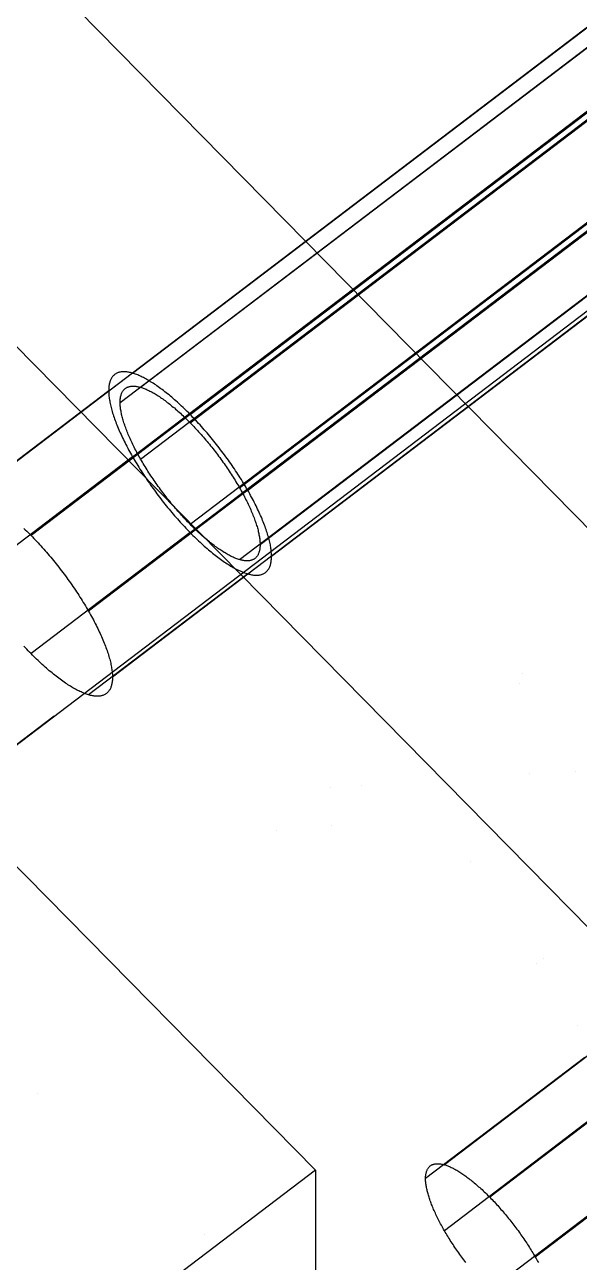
# Model space of a CAD drawing. Extents: x 0.1 to 1.91, y 6.56 to 8.08.
# Drawn here: x 1.3004 to 1.3898, y 7.7229 to 7.9227 of the extents above; entities that cross this region are included whole.
import ezdxf

# ---------------------------------------------------------------- set-up
doc = ezdxf.new("R2010")
doc.units = 0
doc.layers.get('0').update_dxf_attribs({"linetype": 'CONTINUOUS'})

msp = doc.modelspace()

# ---------------------------------------------------------------- linework, layer by layer
at = {"color": 7, "const_width": 0.000000113}
for points in [[(1.33153, 7.79838), (1.36836, 7.80081), (1.37627, 7.82941), (1.38214, 7.82344), (1.37785, 7.80817), (1.37701, 7.80527), (1.37625, 7.80291), (1.37557, 7.8011), (1.37804, 7.80141), (1.38065, 7.80166), (1.38341, 7.80184), (1.40233, 7.80291)], [(1.40768, 7.79746), (1.37432, 7.79532), (1.36567, 7.76366), (1.35957, 7.76986), (1.36555, 7.79108), (1.36593, 7.79231), (1.36635, 7.79359), (1.3668, 7.79493), (1.36465, 7.79462), (1.36298, 7.79441), (1.3618, 7.79428), (1.33745, 7.79236), (1.33153, 7.79838)], [(1.27452, 7.72946), (1.29275, 7.74334), (1.30321, 7.77682), (1.3092, 7.77072), (1.30356, 7.75338), (1.30246, 7.75018), (1.30129, 7.74705), (1.30007, 7.74399), (1.30361, 7.74455), (1.3075, 7.74511), (1.31173, 7.74564), (1.3316, 7.74794), (1.33734, 7.7421), (1.29768, 7.73833), (1.27945, 7.72445), (1.27452, 7.72946)], [(1.38113, 7.7697), (1.38606, 7.77346), (1.41065, 7.74845), (1.40571, 7.7447), (1.38113, 7.7697)], [(1.34749, 7.70024), (1.32291, 7.72524), (1.32784, 7.729), (1.35242, 7.70399), (1.34749, 7.70024)]]:
    msp.add_lwpolyline(points, dxfattribs=at)
at = {"color": 9}
for points in [[(1.01411, 8.07659, -0.17854), (1.34724, 7.73775, 0.00439)], [(1.01411, 8.07659, -0.17854), (1.34724, 7.73775, 0.00439)], [(1.59539, 7.63372, -0.64023), (1.26226, 7.97256, -0.82316)], [(1.59539, 7.63372, -0.64023), (1.26226, 7.97256, -0.82316)], [(1.2588, 7.91161, -0.83526), (1.54751, 7.61795, -0.67672)], [(1.2588, 7.91161, -0.83526), (1.54751, 7.61795, -0.67672)], [(1.31775, 7.86643, -0.88474), (1.29207, 7.84689, -0.87419)], [(1.3139, 7.8636, -0.89935), (1.3139, 7.86343, -0.89966), (1.3139, 7.86326, -0.89996), (1.31391, 7.86308, -0.90026), (1.31393, 7.8629, -0.90056), (1.31395, 7.86272, -0.90086), (1.31397, 7.86253, -0.90116), (1.31399, 7.86234, -0.90145), (1.31402, 7.86214, -0.90174), (1.31406, 7.86194, -0.90202), (1.3141, 7.86174, -0.90231), (1.31414, 7.86153, -0.90259), (1.31418, 7.86133, -0.90287), (1.31423, 7.86111, -0.90314), (1.31429, 7.8609, -0.90341), (1.31434, 7.86068, -0.90368), (1.31441, 7.86045, -0.90394), (1.31447, 7.86023, -0.9042), (1.31454, 7.86, -0.90446), (1.31461, 7.85977, -0.90471), (1.31469, 7.85953, -0.90496), (1.31477, 7.85929, -0.9052), (1.31485, 7.85905, -0.90544), (1.31494, 7.85881, -0.90568), (1.31503, 7.85856, -0.90591), (1.31513, 7.85832, -0.90614), (1.31523, 7.85807, -0.90637), (1.31533, 7.85781, -0.90659), (1.31543, 7.85756, -0.9068), (1.31554, 7.8573, -0.90701), (1.31566, 7.85704, -0.90722), (1.31577, 7.85678, -0.90742), (1.31589, 7.85651, -0.90762), (1.31602, 7.85625, -0.90781), (1.31614, 7.85598, -0.908), (1.31627, 7.85571, -0.90818), (1.31641, 7.85544, -0.90836), (1.31654, 7.85517, -0.90853), (1.31668, 7.85489, -0.9087), (1.31682, 7.85462, -0.90886), (1.31697, 7.85434, -0.90902), (1.31712, 7.85406, -0.90917), (1.31727, 7.85378, -0.90932), (1.31743, 7.8535, -0.90946), (1.31758, 7.85322, -0.9096), (1.31775, 7.85294, -0.90973), (1.31791, 7.85266, -0.90986), (1.31808, 7.85237, -0.90998), (1.31824, 7.85209, -0.91009), (1.31842, 7.8518, -0.9102), (1.31859, 7.85152, -0.91031), (1.31877, 7.85123, -0.91041), (1.31895, 7.85095, -0.9105), (1.31913, 7.85066, -0.91059), (1.31931, 7.85037, -0.91067), (1.3195, 7.85009, -0.91075), (1.31969, 7.8498, -0.91082), (1.31988, 7.84951, -0.91088), (1.32007, 7.84923, -0.91094), (1.32027, 7.84894, -0.911), (1.32047, 7.84866, -0.91105), (1.32067, 7.84837, -0.91109), (1.32087, 7.84809, -0.91112), (1.32107, 7.8478, -0.91116), (1.32128, 7.84752, -0.91118), (1.32148, 7.84724, -0.9112), (1.32169, 7.84696, -0.91121), (1.3219, 7.84668, -0.91122), (1.32211, 7.8464, -0.91122), (1.32233, 7.84612, -0.91122), (1.32254, 7.84584, -0.91121), (1.32276, 7.84557, -0.91119), (1.32298, 7.84529, -0.91117), (1.32319, 7.84502, -0.91114), (1.32341, 7.84475, -0.91111), (1.32364, 7.84448, -0.91107), (1.32386, 7.84421, -0.91103), (1.32408, 7.84395, -0.91098), (1.3243, 7.84368, -0.91092), (1.32453, 7.84342, -0.91086), (1.32475, 7.84316, -0.91079), (1.32498, 7.8429, -0.91072), (1.32521, 7.84265, -0.91064), (1.32544, 7.84239, -0.91055), (1.32566, 7.84214, -0.91046), (1.32589, 7.8419, -0.91037), (1.32612, 7.84165, -0.91027), (1.32635, 7.84141, -0.91016), (1.32658, 7.84117, -0.91005), (1.32681, 7.84093, -0.90993), (1.32704, 7.84069, -0.90981), (1.32727, 7.84046, -0.90968), (1.3275, 7.84023, -0.90954), (1.32772, 7.84001, -0.9094), (1.32795, 7.83979, -0.90926), (1.32818, 7.83957, -0.90911), (1.32841, 7.83935, -0.90895), (1.32864, 7.83914, -0.90879), (1.32887, 7.83893, -0.90863), (1.32909, 7.83872, -0.90846), (1.32932, 7.83852, -0.90828), (1.32954, 7.83832, -0.9081), (1.32977, 7.83812, -0.90792), (1.32999, 7.83793, -0.90773), (1.33022, 7.83774, -0.90754), (1.33044, 7.83756, -0.90734), (1.33066, 7.83738, -0.90713), (1.33088, 7.8372, -0.90692), (1.3311, 7.83703, -0.90671), (1.33131, 7.83686, -0.90649), (1.33153, 7.8367, -0.90627), (1.33175, 7.83654, -0.90605), (1.33196, 7.83638, -0.90582), (1.33217, 7.83623, -0.90558), (1.33238, 7.83608, -0.90534), (1.33259, 7.83594, -0.9051), (1.3328, 7.8358, -0.90485), (1.333, 7.83567, -0.9046), (1.33321, 7.83554, -0.90435), (1.33341, 7.83541, -0.90409), (1.33361, 7.83529, -0.90383), (1.3338, 7.83517, -0.90357), (1.334, 7.83506, -0.9033), (1.33419, 7.83495, -0.90302), (1.33438, 7.83485, -0.90275), (1.33457, 7.83475, -0.90247), (1.33476, 7.83466, -0.90219), (1.33494, 7.83457, -0.9019), (1.33513, 7.83449, -0.90162), (1.33531, 7.83441, -0.90133), (1.33548, 7.83434, -0.90103), (1.33566, 7.83427, -0.90074), (1.33583, 7.8342, -0.90044), (1.336, 7.83414, -0.90014), (1.33616, 7.83409, -0.89983), (1.33633, 7.83404, -0.89953), (1.33649, 7.83399, -0.89922), (1.33665, 7.83395, -0.89891), (1.3368, 7.83392, -0.8986), (1.33695, 7.83389, -0.89828), (1.3371, 7.83386, -0.89797), (1.33725, 7.83384, -0.89765), (1.33739, 7.83383, -0.89733), (1.33753, 7.83382, -0.89701), (1.33767, 7.83381, -0.89668), (1.3378, 7.83381, -0.89636), (1.33793, 7.83382, -0.89603), (1.33806, 7.83383, -0.89571), (1.33818, 7.83384, -0.89538), (1.3383, 7.83387, -0.89505), (1.33842, 7.83389, -0.89472), (1.33853, 7.83392, -0.89439), (1.33864, 7.83396, -0.89406), (1.33874, 7.834, -0.89373), (1.33885, 7.83404, -0.8934), (1.33895, 7.83409, -0.89306), (1.33904, 7.83414, -0.89273), (1.33913, 7.8342, -0.8924), (1.33922, 7.83427, -0.89206), (1.3393, 7.83434, -0.89173), (1.33938, 7.83441, -0.8914), (1.33946, 7.83449, -0.89106), (1.33953, 7.83458, -0.89073), (1.3396, 7.83466, -0.8904), (1.33967, 7.83476, -0.89007), (1.33973, 7.83486, -0.88974), (1.33979, 7.83496, -0.88941), (1.33984, 7.83507, -0.88908), (1.33989, 7.83518, -0.88875), (1.33994, 7.8353, -0.88842), (1.33998, 7.83542, -0.8881), (1.34002, 7.83554, -0.88777), (1.34005, 7.83567, -0.88745), (1.34008, 7.83581, -0.88713), (1.3401, 7.83595, -0.8868), (1.34013, 7.83609, -0.88649), (1.34014, 7.83624, -0.88617), (1.34016, 7.83639, -0.88585), (1.34017, 7.83655, -0.88554), (1.34017, 7.83671, -0.88523), (1.34018, 7.83687, -0.88492), (1.34017, 7.83704, -0.88461), (1.34017, 7.83721, -0.88431), (1.34016, 7.83739, -0.884), (1.34014, 7.83757, -0.8837), (1.34013, 7.83775, -0.8834), (1.3401, 7.83794, -0.88311), (1.34008, 7.83813, -0.88282), (1.34005, 7.83833, -0.88253), (1.34002, 7.83853, -0.88224), (1.33998, 7.83873, -0.88196), (1.33994, 7.83894, -0.88168), (1.33989, 7.83915, -0.8814), (1.33984, 7.83936, -0.88113), (1.33979, 7.83958, -0.88086), (1.33973, 7.83979, -0.88059), (1.33967, 7.84002, -0.88033), (1.3396, 7.84024, -0.88007), (1.33953, 7.84047, -0.87981), (1.33946, 7.8407, -0.87956), (1.33938, 7.84094, -0.87931), (1.3393, 7.84118, -0.87906), (1.33922, 7.84142, -0.87882), (1.33913, 7.84166, -0.87859), (1.33904, 7.84191, -0.87835), (1.33895, 7.84215, -0.87812), (1.33885, 7.84241, -0.8779), (1.33874, 7.84266, -0.87768), (1.33864, 7.84291, -0.87747), (1.33853, 7.84317, -0.87725), (1.33842, 7.84343, -0.87705), (1.3383, 7.84369, -0.87685), (1.33818, 7.84396, -0.87665), (1.33806, 7.84422, -0.87646), (1.33793, 7.84449, -0.87627), (1.3378, 7.84476, -0.87609), (1.33767, 7.84503, -0.87591), (1.33753, 7.8453, -0.87573), (1.33739, 7.84558, -0.87557), (1.33725, 7.84585, -0.8754), (1.3371, 7.84613, -0.87525), (1.33695, 7.84641, -0.87509), (1.3368, 7.84669, -0.87495), (1.33665, 7.84697, -0.8748), (1.33649, 7.84725, -0.87467), (1.33633, 7.84753, -0.87453), (1.33616, 7.84781, -0.87441), (1.336, 7.8481, -0.87429), (1.33583, 7.84838, -0.87417), (1.33566, 7.84867, -0.87406), (1.33548, 7.84895, -0.87396), (1.33531, 7.84924, -0.87386), (1.33513, 7.84953, -0.87376), (1.33494, 7.84981, -0.87368), (1.33476, 7.8501, -0.87359), (1.33457, 7.85038, -0.87352), (1.33438, 7.85067, -0.87345), (1.33419, 7.85096, -0.87338), (1.334, 7.85124, -0.87332), (1.3338, 7.85153, -0.87327), (1.33361, 7.85182, -0.87322), (1.33341, 7.8521, -0.87318), (1.33321, 7.85238, -0.87314), (1.333, 7.85267, -0.87311), (1.3328, 7.85295, -0.87309), (1.33259, 7.85323, -0.87307), (1.33238, 7.85352, -0.87305), (1.33217, 7.8538, -0.87305), (1.33196, 7.85407, -0.87304), (1.33175, 7.85435, -0.87305), (1.33153, 7.85463, -0.87306), (1.33131, 7.85491, -0.87307), (1.3311, 7.85518, -0.8731), (1.33088, 7.85545, -0.87312), (1.33066, 7.85572, -0.87316), (1.33044, 7.85599, -0.87319), (1.33022, 7.85626, -0.87324), (1.32999, 7.85653, -0.87329), (1.32977, 7.85679, -0.87335), (1.32954, 7.85705, -0.87341), (1.32932, 7.85731, -0.87348), (1.32909, 7.85757, -0.87355), (1.32887, 7.85782, -0.87363), (1.32864, 7.85808, -0.87371), (1.32841, 7.85833, -0.8738), (1.32818, 7.85858, -0.8739), (1.32795, 7.85882, -0.874), (1.32772, 7.85906, -0.87411), (1.3275, 7.8593, -0.87422), (1.32727, 7.85954, -0.87434), (1.32704, 7.85978, -0.87446), (1.32681, 7.86001, -0.87459), (1.32658, 7.86024, -0.87472), (1.32635, 7.86046, -0.87486), (1.32612, 7.86069, -0.87501), (1.32589, 7.8609, -0.87516), (1.32566, 7.86112, -0.87531), (1.32544, 7.86133, -0.87547), (1.32521, 7.86154, -0.87564), (1.32498, 7.86175, -0.87581), (1.32475, 7.86195, -0.87598), (1.32453, 7.86215, -0.87616), (1.3243, 7.86235, -0.87635), (1.32408, 7.86254, -0.87654), (1.32386, 7.86273, -0.87673), (1.32364, 7.86291, -0.87693), (1.32341, 7.86309, -0.87713), (1.32319, 7.86327, -0.87734), (1.32298, 7.86344, -0.87755), (1.32276, 7.86361, -0.87777), (1.32254, 7.86377, -0.87799), (1.32233, 7.86393, -0.87822), (1.32211, 7.86409, -0.87845), (1.3219, 7.86424, -0.87868), (1.32169, 7.86439, -0.87892), (1.32148, 7.86453, -0.87917), (1.32128, 7.86467, -0.87941), (1.32107, 7.8648, -0.87966), (1.32087, 7.86493, -0.87992), (1.32067, 7.86506, -0.88017), (1.32047, 7.86518, -0.88044), (1.32027, 7.8653, -0.8807), (1.32007, 7.86541, -0.88097), (1.31988, 7.86552, -0.88124), (1.31969, 7.86562, -0.88152), (1.3195, 7.86572, -0.88179), (1.31931, 7.86581, -0.88208), (1.31913, 7.8659, -0.88236), (1.31895, 7.86598, -0.88265), (1.31877, 7.86606, -0.88294), (1.31859, 7.86614, -0.88323), (1.31842, 7.8662, -0.88353), (1.31824, 7.86627, -0.88383), (1.31808, 7.86633, -0.88413), (1.31791, 7.86638, -0.88443), (1.31775, 7.86643, -0.88474), (1.31758, 7.86648, -0.88505), (1.31743, 7.86652, -0.88536), (1.31727, 7.86655, -0.88567), (1.31712, 7.86658, -0.88598), (1.31697, 7.86661, -0.8863), (1.31682, 7.86663, -0.88662), (1.31668, 7.86664, -0.88694), (1.31654, 7.86665, -0.88726), (1.31641, 7.86666, -0.88758), (1.31627, 7.86666, -0.88791), (1.31614, 7.86665, -0.88823), (1.31602, 7.86664, -0.88856), (1.31589, 7.86663, -0.88889), (1.31577, 7.86661, -0.88922), (1.31566, 7.86658, -0.88955), (1.31554, 7.86655, -0.88988), (1.31543, 7.86652, -0.89021), (1.31533, 7.86648, -0.89054), (1.31523, 7.86643, -0.89087), (1.31513, 7.86638, -0.8912), (1.31503, 7.86633, -0.89154), (1.31494, 7.86627, -0.89187), (1.31485, 7.8662, -0.8922), (1.31477, 7.86613, -0.89254), (1.31469, 7.86606, -0.89287), (1.31461, 7.86598, -0.8932), (1.31454, 7.86589, -0.89353), (1.31447, 7.86581, -0.89387), (1.31441, 7.86571, -0.8942), (1.31434, 7.86561, -0.89453), (1.31429, 7.86551, -0.89486), (1.31423, 7.8654, -0.89519), (1.31418, 7.86529, -0.89552), (1.31414, 7.86518, -0.89584), (1.3141, 7.86505, -0.89617), (1.31406, 7.86493, -0.89649), (1.31402, 7.8648, -0.89682), (1.31399, 7.86466, -0.89714), (1.31397, 7.86452, -0.89746), (1.31395, 7.86438, -0.89778), (1.31393, 7.86423, -0.8981), (1.31391, 7.86408, -0.89841), (1.3139, 7.86393, -0.89873), (1.3139, 7.86377, -0.89904), (1.3139, 7.8636, -0.89935)], [(1.3139, 7.8636, -0.89935), (1.28823, 7.84406, -0.8888)], [(1.3139, 7.8636, -0.89935), (1.28823, 7.84406, -0.8888)], [(1.32704, 7.85978, -0.87446), (1.30137, 7.84023, -0.86391)], [(1.31775, 7.85294, -0.90973), (1.29207, 7.8334, -0.89918)], [(1.33633, 7.84753, -0.87453), (1.31066, 7.82799, -0.86398)], [(1.30022, 7.84136, -0.86461), (1.30045, 7.84114, -0.86446), (1.30068, 7.84092, -0.86431), (1.30091, 7.84069, -0.86417), (1.30114, 7.84047, -0.86404), (1.30137, 7.84023, -0.86391), (1.3016, 7.84, -0.86379), (1.30182, 7.83976, -0.86367), (1.30205, 7.83952, -0.86356), (1.30228, 7.83928, -0.86345), (1.30251, 7.83903, -0.86335), (1.30274, 7.83878, -0.86325), (1.30297, 7.83853, -0.86316), (1.30319, 7.83828, -0.86308), (1.30342, 7.83803, -0.863), (1.30365, 7.83777, -0.86293), (1.30387, 7.83751, -0.86286), (1.3041, 7.83725, -0.8628), (1.30432, 7.83698, -0.86274), (1.30454, 7.83672, -0.86269), (1.30477, 7.83645, -0.86264), (1.30499, 7.83618, -0.86261), (1.30521, 7.83591, -0.86257), (1.30543, 7.83564, -0.86255), (1.30564, 7.83536, -0.86252), (1.30586, 7.83509, -0.86251), (1.30607, 7.83481, -0.8625), (1.30629, 7.83453, -0.86249), (1.3065, 7.83425, -0.8625), (1.30671, 7.83397, -0.8625), (1.30692, 7.83369, -0.86252), (1.30713, 7.83341, -0.86254), (1.30733, 7.83313, -0.86256), (1.30753, 7.83284, -0.86259), (1.30774, 7.83256, -0.86263), (1.30794, 7.83227, -0.86267), (1.30813, 7.83199, -0.86272), (1.30833, 7.8317, -0.86277), (1.30852, 7.83141, -0.86283), (1.30871, 7.83113, -0.8629), (1.3089, 7.83084, -0.86297), (1.30909, 7.83056, -0.86304), (1.30927, 7.83027, -0.86313), (1.30946, 7.82998, -0.86321), (1.30964, 7.8297, -0.86331), (1.30981, 7.82941, -0.86341), (1.30999, 7.82912, -0.86351), (1.31016, 7.82884, -0.86362), (1.31033, 7.82856, -0.86374), (1.31049, 7.82827, -0.86386), (1.31066, 7.82799, -0.86398), (1.31082, 7.82771, -0.86412), (1.31098, 7.82742, -0.86425), (1.31113, 7.82714, -0.8644), (1.31128, 7.82687, -0.86454), (1.31143, 7.82659, -0.8647), (1.31158, 7.82631, -0.86485), (1.31172, 7.82603, -0.86502), (1.31186, 7.82576, -0.86518), (1.312, 7.82549, -0.86536), (1.31213, 7.82522, -0.86554), (1.31226, 7.82495, -0.86572), (1.31239, 7.82468, -0.86591), (1.31251, 7.82441, -0.8661), (1.31263, 7.82415, -0.8663), (1.31275, 7.82389, -0.8665), (1.31286, 7.82363, -0.8667), (1.31297, 7.82337, -0.86691), (1.31307, 7.82312, -0.86713), (1.31318, 7.82286, -0.86735), (1.31327, 7.82261, -0.86757), (1.31337, 7.82236, -0.8678), (1.31346, 7.82212, -0.86804), (1.31355, 7.82187, -0.86827), (1.31363, 7.82163, -0.86851), (1.31371, 7.8214, -0.86876), (1.31379, 7.82116, -0.86901), (1.31386, 7.82093, -0.86926), (1.31393, 7.8207, -0.86952), (1.314, 7.82047, -0.86978), (1.31406, 7.82025, -0.87004), (1.31412, 7.82003, -0.87031), (1.31417, 7.81982, -0.87058), (1.31422, 7.8196, -0.87085), (1.31426, 7.81939, -0.87113), (1.31431, 7.81919, -0.87141), (1.31434, 7.81898, -0.87169), (1.31438, 7.81879, -0.87198), (1.31441, 7.81859, -0.87227), (1.31443, 7.8184, -0.87256), (1.31446, 7.81821, -0.87285), (1.31447, 7.81803, -0.87315), (1.31449, 7.81784, -0.87345), (1.3145, 7.81767, -0.87375), (1.3145, 7.8175, -0.87406), (1.31451, 7.81733, -0.87437), (1.3145, 7.81716, -0.87468), (1.3145, 7.817, -0.87499), (1.31449, 7.81685, -0.8753), (1.31447, 7.81669, -0.87562), (1.31446, 7.81655, -0.87594), (1.31443, 7.8164, -0.87625), (1.31441, 7.81626, -0.87657), (1.31438, 7.81613, -0.8769), (1.31434, 7.816, -0.87722), (1.31431, 7.81587, -0.87755), (1.31426, 7.81575, -0.87787), (1.31422, 7.81564, -0.8782), (1.31417, 7.81552, -0.87853), (1.31412, 7.81542, -0.87886), (1.31406, 7.81531, -0.87919), (1.314, 7.81522, -0.87952), (1.31393, 7.81512, -0.87985), (1.31386, 7.81503, -0.88018), (1.31379, 7.81495, -0.88051), (1.31371, 7.81487, -0.88085), (1.31363, 7.8148, -0.88118), (1.31355, 7.81473, -0.88151), (1.31346, 7.81466, -0.88185), (1.31337, 7.8146, -0.88218), (1.31327, 7.81455, -0.88251), (1.31318, 7.8145, -0.88284), (1.31307, 7.81445, -0.88318), (1.31297, 7.81441, -0.88351), (1.31286, 7.81438, -0.88384), (1.31275, 7.81435, -0.88417), (1.31263, 7.81432, -0.8845), (1.31251, 7.8143, -0.88483), (1.31239, 7.81429, -0.88516), (1.31226, 7.81428, -0.88548), (1.31213, 7.81427, -0.88581), (1.312, 7.81427, -0.88613), (1.31186, 7.81428, -0.88646), (1.31172, 7.81429, -0.88678), (1.31158, 7.8143, -0.8871), (1.31143, 7.81432, -0.88742), (1.31128, 7.81435, -0.88773), (1.31113, 7.81438, -0.88805), (1.31098, 7.81441, -0.88836), (1.31082, 7.81445, -0.88867), (1.31066, 7.8145, -0.88898), (1.31049, 7.81455, -0.88928), (1.31033, 7.8146, -0.88959), (1.31016, 7.81466, -0.88989), (1.30999, 7.81472, -0.89019), (1.30981, 7.81479, -0.89048), (1.30964, 7.81487, -0.89078), (1.30946, 7.81495, -0.89107), (1.30927, 7.81503, -0.89135), (1.30909, 7.81512, -0.89164), (1.3089, 7.81521, -0.89192), (1.30871, 7.81531, -0.8922), (1.30852, 7.81541, -0.89247), (1.30833, 7.81552, -0.89275), (1.30813, 7.81563, -0.89302), (1.30794, 7.81575, -0.89328), (1.30774, 7.81587, -0.89354), (1.30753, 7.81599, -0.8938), (1.30733, 7.81612, -0.89405), (1.30713, 7.81626, -0.8943), (1.30692, 7.8164, -0.89455), (1.30671, 7.81654, -0.89479), (1.3065, 7.81669, -0.89503), (1.30629, 7.81684, -0.89527), (1.30607, 7.817, -0.8955), (1.30586, 7.81716, -0.89572), (1.30564, 7.81732, -0.89594), (1.30543, 7.81749, -0.89616), (1.30521, 7.81766, -0.89637), (1.30499, 7.81784, -0.89658), (1.30477, 7.81802, -0.89679), (1.30454, 7.8182, -0.89699), (1.30432, 7.81839, -0.89718), (1.3041, 7.81858, -0.89737), (1.30387, 7.81878, -0.89755), (1.30365, 7.81898, -0.89773), (1.30342, 7.81918, -0.89791), (1.30319, 7.81938, -0.89808), (1.30297, 7.81959, -0.89824), (1.30274, 7.81981, -0.8984), (1.30251, 7.82002, -0.89856), (1.30228, 7.82024, -0.89871), (1.30205, 7.82047, -0.89885), (1.30182, 7.82069, -0.89899), (1.3016, 7.82092, -0.89913), (1.30137, 7.82115, -0.89926), (1.30114, 7.82139, -0.89938), (1.30091, 7.82162, -0.8995), (1.30068, 7.82186, -0.89961), (1.30045, 7.82211, -0.89972), (1.30022, 7.82235, -0.89982)], [(1.32704, 7.84069, -0.90981), (1.30137, 7.82115, -0.89926)], [(1.34018, 7.83687, -0.88492), (1.31451, 7.81733, -0.87437)], [(1.33633, 7.83404, -0.89953), (1.31066, 7.8145, -0.88898)], [(1.39374, 7.75815, -0.90041), (1.36807, 7.73861, -0.88986)], [(1.3907, 7.75592, -0.91193), (1.36503, 7.73637, -0.90138)], [(1.3907, 7.75592, -0.91193), (1.36503, 7.73637, -0.90138)], [(1.40107, 7.7529, -0.8923), (1.37539, 7.73336, -0.88175)], [(1.39374, 7.74751, -0.92012), (1.36807, 7.72796, -0.90957)], [(1.40839, 7.74324, -0.89236), (1.38272, 7.7237, -0.88181)], [(1.34724, 7.73775, 0.00439), (1.21033, 7.63352, 0.06065)], [(1.34724, 7.73775, 0.00439), (1.21033, 7.63352, 0.06065)], [(1.34724, 7.73775, 0.00439), (1.34724, 7.44481, -0.53825)], [(1.34724, 7.73775, 0.00439), (1.34724, 7.44481, -0.53825)], [(1.36503, 7.73637, -0.90138), (1.36503, 7.7365, -0.90114), (1.36504, 7.73663, -0.90089), (1.36504, 7.73675, -0.90065), (1.36506, 7.73687, -0.9004), (1.36507, 7.73699, -0.90015), (1.36509, 7.7371, -0.8999), (1.36511, 7.73721, -0.89964), (1.36513, 7.73732, -0.89939), (1.36516, 7.73742, -0.89913), (1.36519, 7.73752, -0.89888), (1.36522, 7.73762, -0.89862), (1.36526, 7.73771, -0.89836), (1.3653, 7.7378, -0.8981), (1.36534, 7.73788, -0.89784), (1.36538, 7.73796, -0.89758), (1.36543, 7.73804, -0.89732), (1.36548, 7.73811, -0.89706), (1.36554, 7.73818, -0.8968), (1.3656, 7.73825, -0.89654), (1.36566, 7.73831, -0.89627), (1.36572, 7.73837, -0.89601), (1.36579, 7.73842, -0.89575), (1.36585, 7.73848, -0.89549), (1.36593, 7.73852, -0.89522), (1.366, 7.73857, -0.89496), (1.36608, 7.73861, -0.8947), (1.36616, 7.73864, -0.89444), (1.36624, 7.73867, -0.89417), (1.36633, 7.7387, -0.89391), (1.36642, 7.73872, -0.89365), (1.36651, 7.73874, -0.89339), (1.36661, 7.73876, -0.89313), (1.3667, 7.73877, -0.89287), (1.3668, 7.73878, -0.89262), (1.3669, 7.73878, -0.89236), (1.36701, 7.73878, -0.8921), (1.36712, 7.73878, -0.89185), (1.36723, 7.73877, -0.8916), (1.36734, 7.73876, -0.89134), (1.36746, 7.73874, -0.89109), (1.36757, 7.73872, -0.89084), (1.36769, 7.7387, -0.8906), (1.36781, 7.73867, -0.89035), (1.36794, 7.73864, -0.8901), (1.36807, 7.73861, -0.88986), (1.3682, 7.73857, -0.88962), (1.36833, 7.73852, -0.88938), (1.36846, 7.73848, -0.88914), (1.3686, 7.73843, -0.88891), (1.36873, 7.73837, -0.88867), (1.36887, 7.73831, -0.88844), (1.36901, 7.73825, -0.88821), (1.36916, 7.73819, -0.88799), (1.3693, 7.73812, -0.88776), (1.36945, 7.73804, -0.88754), (1.3696, 7.73797, -0.88732), (1.36975, 7.73788, -0.8871), (1.3699, 7.7378, -0.88689), (1.37006, 7.73771, -0.88668), (1.37021, 7.73762, -0.88647), (1.37037, 7.73752, -0.88626), (1.37053, 7.73742, -0.88606), (1.37069, 7.73732, -0.88586), (1.37085, 7.73722, -0.88566), (1.37101, 7.73711, -0.88547), (1.37118, 7.73699, -0.88527), (1.37134, 7.73688, -0.88509), (1.37151, 7.73676, -0.8849), (1.37168, 7.73663, -0.88472), (1.37185, 7.73651, -0.88454), (1.37202, 7.73638, -0.88437), (1.37219, 7.73625, -0.8842), (1.37236, 7.73611, -0.88403), (1.37254, 7.73597, -0.88386), (1.37271, 7.73583, -0.8837), (1.37289, 7.73568, -0.88355), (1.37306, 7.73554, -0.88339), (1.37324, 7.73538, -0.88324), (1.37342, 7.73523, -0.8831), (1.37359, 7.73507, -0.88295), (1.37377, 7.73491, -0.88282), (1.37395, 7.73475, -0.88268), (1.37413, 7.73459, -0.88255), (1.37431, 7.73442, -0.88243), (1.37449, 7.73425, -0.8823), (1.37467, 7.73407, -0.88219), (1.37485, 7.7339, -0.88207), (1.37503, 7.73372, -0.88196), (1.37521, 7.73354, -0.88186), (1.37539, 7.73336, -0.88175), (1.37558, 7.73317, -0.88166), (1.37576, 7.73298, -0.88156), (1.37594, 7.73279, -0.88148), (1.37612, 7.7326, -0.88139), (1.3763, 7.73241, -0.88131), (1.37648, 7.73221, -0.88124), (1.37666, 7.73202, -0.88116), (1.37684, 7.73182, -0.8811), (1.37702, 7.73161, -0.88104), (1.37719, 7.73141, -0.88098), (1.37737, 7.73121, -0.88092), (1.37755, 7.731, -0.88088), (1.37773, 7.73079, -0.88083), (1.3779, 7.73058, -0.88079), (1.37808, 7.73037, -0.88076), (1.37825, 7.73016, -0.88073), (1.37842, 7.72995, -0.8807), (1.3786, 7.72973, -0.88068), (1.37877, 7.72951, -0.88066), (1.37894, 7.7293, -0.88065), (1.37911, 7.72908, -0.88064), (1.37928, 7.72886, -0.88064), (1.37944, 7.72864, -0.88064), (1.37961, 7.72842, -0.88064), (1.37977, 7.7282, -0.88066), (1.37994, 7.72797, -0.88067), (1.3801, 7.72775, -0.88069), (1.38026, 7.72753, -0.88071), (1.38042, 7.7273, -0.88074), (1.38058, 7.72708, -0.88078), (1.38073, 7.72685, -0.88081), (1.38089, 7.72663, -0.88086), (1.38104, 7.7264, -0.8809), (1.38119, 7.72618, -0.88096), (1.38134, 7.72595, -0.88101), (1.38149, 7.72572, -0.88107), (1.38163, 7.7255, -0.88114), (1.38178, 7.72527, -0.88121), (1.38192, 7.72505, -0.88128), (1.38206, 7.72482, -0.88136), (1.38219, 7.72459, -0.88144), (1.38233, 7.72437, -0.88153), (1.38246, 7.72415, -0.88162), (1.38259, 7.72392, -0.88171), (1.38272, 7.7237, -0.88181), (1.38285, 7.72348, -0.88192), (1.38297, 7.72325, -0.88202), (1.3831, 7.72303, -0.88214), (1.38322, 7.72281, -0.88225)], [(1.40107, 7.73785, -0.92018), (1.37539, 7.71831, -0.90963)], [(1.37151, 7.7228, -0.91075), (1.37134, 7.72302, -0.91075), (1.37118, 7.72324, -0.91074), (1.37101, 7.72347, -0.91073), (1.37085, 7.72369, -0.91072), (1.37069, 7.72391, -0.9107), (1.37053, 7.72414, -0.91067), (1.37037, 7.72436, -0.91064), (1.37021, 7.72459, -0.91061), (1.37006, 7.72481, -0.91057), (1.3699, 7.72504, -0.91053), (1.36975, 7.72526, -0.91048), (1.3696, 7.72549, -0.91043), (1.36945, 7.72571, -0.91038), (1.3693, 7.72594, -0.91032), (1.36916, 7.72617, -0.91025), (1.36901, 7.72639, -0.91018), (1.36887, 7.72662, -0.91011), (1.36873, 7.72684, -0.91003), (1.3686, 7.72707, -0.90995), (1.36846, 7.72729, -0.90986), (1.36833, 7.72752, -0.90977), (1.3682, 7.72774, -0.90967), (1.36807, 7.72796, -0.90957), (1.36794, 7.72819, -0.90947), (1.36781, 7.72841, -0.90936), (1.36769, 7.72863, -0.90925), (1.36757, 7.72885, -0.90913), (1.36746, 7.72907, -0.90901), (1.36734, 7.72929, -0.90889), (1.36723, 7.72951, -0.90876), (1.36712, 7.72972, -0.90863), (1.36701, 7.72994, -0.90849), (1.3669, 7.73015, -0.90835), (1.3668, 7.73036, -0.90821), (1.3667, 7.73057, -0.90806), (1.36661, 7.73078, -0.90791), (1.36651, 7.73099, -0.90775), (1.36642, 7.7312, -0.90759), (1.36633, 7.7314, -0.90743), (1.36624, 7.73161, -0.90726), (1.36616, 7.73181, -0.90709), (1.36608, 7.73201, -0.90692), (1.366, 7.73221, -0.90674), (1.36593, 7.7324, -0.90656), (1.36585, 7.73259, -0.90638), (1.36579, 7.73279, -0.90619), (1.36572, 7.73298, -0.906), (1.36566, 7.73316, -0.90581), (1.3656, 7.73335, -0.90561), (1.36554, 7.73353, -0.90541), (1.36548, 7.73371, -0.90521), (1.36543, 7.73389, -0.90501), (1.36538, 7.73407, -0.9048), (1.36534, 7.73424, -0.90459), (1.3653, 7.73441, -0.90437), (1.36526, 7.73458, -0.90416), (1.36522, 7.73474, -0.90394), (1.36519, 7.73491, -0.90372), (1.36516, 7.73507, -0.9035), (1.36513, 7.73522, -0.90327), (1.36511, 7.73538, -0.90304), (1.36509, 7.73553, -0.90281), (1.36507, 7.73568, -0.90258), (1.36506, 7.73582, -0.90234), (1.36504, 7.73596, -0.90211), (1.36504, 7.7361, -0.90187), (1.36503, 7.73624, -0.90163), (1.36503, 7.73637, -0.90138)]]:
    msp.add_polyline3d(points, dxfattribs=at)
at = {"color": 1}
for points in [[(1.31775, 7.86643, -0.88474), (1.48889, 7.99672, -0.95507)], [(1.3139, 7.8636, -0.89935), (1.48504, 7.99389, -0.96968)], [(1.31905, 7.86415, -0.88578), (1.49019, 7.99444, -0.95611)], [(1.31575, 7.86172, -0.89833), (1.48689, 7.992, -0.96867)], [(1.32704, 7.85978, -0.87446), (1.49818, 7.99006, -0.9448)], [(1.32704, 7.85843, -0.87695), (1.49818, 7.98872, -0.94728)], [(1.31775, 7.85294, -0.90973), (1.48889, 7.98322, -0.98007)], [(1.31905, 7.85256, -0.90725), (1.49019, 7.98284, -0.97759)], [(1.33502, 7.84791, -0.87701), (1.50616, 7.9782, -0.94735)], [(1.33633, 7.84753, -0.87453), (1.50747, 7.97782, -0.94487)], [(1.32704, 7.84204, -0.90732), (1.49818, 7.97232, -0.97765)], [(1.32704, 7.84069, -0.90981), (1.49818, 7.97098, -0.98014)], [(1.33833, 7.83875, -0.88593), (1.50947, 7.96904, -0.95627)], [(1.33833, 7.83875, -0.88593), (1.50947, 7.96904, -0.95627)], [(1.33502, 7.83632, -0.89849), (1.50616, 7.9666, -0.96882)], [(1.34018, 7.83687, -0.88492), (1.51132, 7.96715, -0.95525)], [(1.34018, 7.83687, -0.88492), (1.51132, 7.96715, -0.95525)], [(1.33633, 7.83404, -0.89953), (1.50747, 7.96432, -0.96986)], [(1.34018, 7.83687, -0.88492), (1.34017, 7.83704, -0.88461), (1.34017, 7.83721, -0.88431), (1.34016, 7.83739, -0.884), (1.34014, 7.83757, -0.8837), (1.34013, 7.83775, -0.8834), (1.3401, 7.83794, -0.88311), (1.34008, 7.83813, -0.88282), (1.34005, 7.83833, -0.88253), (1.34002, 7.83853, -0.88224), (1.33998, 7.83873, -0.88196), (1.33994, 7.83894, -0.88168), (1.33989, 7.83915, -0.8814), (1.33984, 7.83936, -0.88113), (1.33979, 7.83958, -0.88086), (1.33973, 7.83979, -0.88059), (1.33967, 7.84002, -0.88033), (1.3396, 7.84024, -0.88007), (1.33953, 7.84047, -0.87981), (1.33946, 7.8407, -0.87956), (1.33938, 7.84094, -0.87931), (1.3393, 7.84118, -0.87906), (1.33922, 7.84142, -0.87882), (1.33913, 7.84166, -0.87859), (1.33904, 7.84191, -0.87835), (1.33895, 7.84215, -0.87812), (1.33885, 7.84241, -0.8779), (1.33874, 7.84266, -0.87768), (1.33864, 7.84291, -0.87747), (1.33853, 7.84317, -0.87725), (1.33842, 7.84343, -0.87705), (1.3383, 7.84369, -0.87685), (1.33818, 7.84396, -0.87665), (1.33806, 7.84422, -0.87646), (1.33793, 7.84449, -0.87627), (1.3378, 7.84476, -0.87609), (1.33767, 7.84503, -0.87591), (1.33753, 7.8453, -0.87573), (1.33739, 7.84558, -0.87557), (1.33725, 7.84585, -0.8754), (1.3371, 7.84613, -0.87525), (1.33695, 7.84641, -0.87509), (1.3368, 7.84669, -0.87495), (1.33665, 7.84697, -0.8748), (1.33649, 7.84725, -0.87467), (1.33633, 7.84753, -0.87453), (1.33616, 7.84781, -0.87441), (1.336, 7.8481, -0.87429), (1.33583, 7.84838, -0.87417), (1.33566, 7.84867, -0.87406), (1.33548, 7.84895, -0.87396), (1.33531, 7.84924, -0.87386), (1.33513, 7.84953, -0.87376), (1.33494, 7.84981, -0.87368), (1.33476, 7.8501, -0.87359), (1.33457, 7.85038, -0.87352), (1.33438, 7.85067, -0.87345), (1.33419, 7.85096, -0.87338), (1.334, 7.85124, -0.87332), (1.3338, 7.85153, -0.87327), (1.33361, 7.85182, -0.87322), (1.33341, 7.8521, -0.87318), (1.33321, 7.85238, -0.87314), (1.333, 7.85267, -0.87311), (1.3328, 7.85295, -0.87309), (1.33259, 7.85323, -0.87307), (1.33238, 7.85352, -0.87305), (1.33217, 7.8538, -0.87305), (1.33196, 7.85407, -0.87304), (1.33175, 7.85435, -0.87305), (1.33153, 7.85463, -0.87306), (1.33131, 7.85491, -0.87307), (1.3311, 7.85518, -0.8731), (1.33088, 7.85545, -0.87312), (1.33066, 7.85572, -0.87316), (1.33044, 7.85599, -0.87319), (1.33022, 7.85626, -0.87324), (1.32999, 7.85653, -0.87329), (1.32977, 7.85679, -0.87335), (1.32954, 7.85705, -0.87341), (1.32932, 7.85731, -0.87348), (1.32909, 7.85757, -0.87355), (1.32887, 7.85782, -0.87363), (1.32864, 7.85808, -0.87371), (1.32841, 7.85833, -0.8738), (1.32818, 7.85858, -0.8739), (1.32795, 7.85882, -0.874), (1.32772, 7.85906, -0.87411), (1.3275, 7.8593, -0.87422), (1.32727, 7.85954, -0.87434), (1.32704, 7.85978, -0.87446), (1.32681, 7.86001, -0.87459), (1.32658, 7.86024, -0.87472), (1.32635, 7.86046, -0.87486), (1.32612, 7.86069, -0.87501), (1.32589, 7.8609, -0.87516), (1.32566, 7.86112, -0.87531), (1.32544, 7.86133, -0.87547), (1.32521, 7.86154, -0.87564), (1.32498, 7.86175, -0.87581), (1.32475, 7.86195, -0.87598), (1.32453, 7.86215, -0.87616), (1.3243, 7.86235, -0.87635), (1.32408, 7.86254, -0.87654), (1.32386, 7.86273, -0.87673), (1.32364, 7.86291, -0.87693), (1.32341, 7.86309, -0.87713), (1.32319, 7.86327, -0.87734), (1.32298, 7.86344, -0.87755), (1.32276, 7.86361, -0.87777), (1.32254, 7.86377, -0.87799), (1.32233, 7.86393, -0.87822), (1.32211, 7.86409, -0.87845), (1.3219, 7.86424, -0.87868), (1.32169, 7.86439, -0.87892), (1.32148, 7.86453, -0.87917), (1.32128, 7.86467, -0.87941), (1.32107, 7.8648, -0.87966), (1.32087, 7.86493, -0.87992), (1.32067, 7.86506, -0.88017), (1.32047, 7.86518, -0.88044), (1.32027, 7.8653, -0.8807), (1.32007, 7.86541, -0.88097), (1.31988, 7.86552, -0.88124), (1.31969, 7.86562, -0.88152), (1.3195, 7.86572, -0.88179), (1.31931, 7.86581, -0.88208), (1.31913, 7.8659, -0.88236), (1.31895, 7.86598, -0.88265), (1.31877, 7.86606, -0.88294), (1.31859, 7.86614, -0.88323), (1.31842, 7.8662, -0.88353), (1.31824, 7.86627, -0.88383), (1.31808, 7.86633, -0.88413), (1.31791, 7.86638, -0.88443), (1.31775, 7.86643, -0.88474), (1.31758, 7.86648, -0.88505), (1.31743, 7.86652, -0.88536), (1.31727, 7.86655, -0.88567), (1.31712, 7.86658, -0.88598), (1.31697, 7.86661, -0.8863), (1.31682, 7.86663, -0.88662), (1.31668, 7.86664, -0.88694), (1.31654, 7.86665, -0.88726), (1.31641, 7.86666, -0.88758), (1.31627, 7.86666, -0.88791), (1.31614, 7.86665, -0.88823), (1.31602, 7.86664, -0.88856), (1.31589, 7.86663, -0.88889), (1.31577, 7.86661, -0.88922), (1.31566, 7.86658, -0.88955), (1.31554, 7.86655, -0.88988), (1.31543, 7.86652, -0.89021), (1.31533, 7.86648, -0.89054), (1.31523, 7.86643, -0.89087), (1.31513, 7.86638, -0.8912), (1.31503, 7.86633, -0.89154), (1.31494, 7.86627, -0.89187), (1.31485, 7.8662, -0.8922), (1.31477, 7.86613, -0.89254), (1.31469, 7.86606, -0.89287), (1.31461, 7.86598, -0.8932), (1.31454, 7.86589, -0.89353), (1.31447, 7.86581, -0.89387), (1.31441, 7.86571, -0.8942), (1.31434, 7.86561, -0.89453), (1.31429, 7.86551, -0.89486), (1.31423, 7.8654, -0.89519), (1.31418, 7.86529, -0.89552), (1.31414, 7.86518, -0.89584), (1.3141, 7.86505, -0.89617), (1.31406, 7.86493, -0.89649), (1.31402, 7.8648, -0.89682), (1.31399, 7.86466, -0.89714), (1.31397, 7.86452, -0.89746), (1.31395, 7.86438, -0.89778), (1.31393, 7.86423, -0.8981), (1.31391, 7.86408, -0.89841), (1.3139, 7.86393, -0.89873), (1.3139, 7.86377, -0.89904), (1.3139, 7.8636, -0.89935), (1.3139, 7.86343, -0.89966), (1.3139, 7.86326, -0.89996), (1.31391, 7.86308, -0.90026), (1.31393, 7.8629, -0.90056), (1.31395, 7.86272, -0.90086), (1.31397, 7.86253, -0.90116), (1.31399, 7.86234, -0.90145), (1.31402, 7.86214, -0.90174), (1.31406, 7.86194, -0.90202), (1.3141, 7.86174, -0.90231), (1.31414, 7.86153, -0.90259), (1.31418, 7.86133, -0.90287), (1.31423, 7.86111, -0.90314), (1.31429, 7.8609, -0.90341), (1.31434, 7.86068, -0.90368), (1.31441, 7.86045, -0.90394), (1.31447, 7.86023, -0.9042), (1.31454, 7.86, -0.90446), (1.31461, 7.85977, -0.90471), (1.31469, 7.85953, -0.90496), (1.31477, 7.85929, -0.9052), (1.31485, 7.85905, -0.90544), (1.31494, 7.85881, -0.90568), (1.31503, 7.85856, -0.90591), (1.31513, 7.85832, -0.90614), (1.31523, 7.85807, -0.90637), (1.31533, 7.85781, -0.90659), (1.31543, 7.85756, -0.9068), (1.31554, 7.8573, -0.90701), (1.31566, 7.85704, -0.90722), (1.31577, 7.85678, -0.90742), (1.31589, 7.85651, -0.90762), (1.31602, 7.85625, -0.90781), (1.31614, 7.85598, -0.908), (1.31627, 7.85571, -0.90818), (1.31641, 7.85544, -0.90836), (1.31654, 7.85517, -0.90853), (1.31668, 7.85489, -0.9087), (1.31682, 7.85462, -0.90886), (1.31697, 7.85434, -0.90902), (1.31712, 7.85406, -0.90917), (1.31727, 7.85378, -0.90932), (1.31743, 7.8535, -0.90946), (1.31758, 7.85322, -0.9096), (1.31775, 7.85294, -0.90973), (1.31791, 7.85266, -0.90986), (1.31808, 7.85237, -0.90998), (1.31824, 7.85209, -0.91009), (1.31842, 7.8518, -0.9102), (1.31859, 7.85152, -0.91031), (1.31877, 7.85123, -0.91041), (1.31895, 7.85095, -0.9105), (1.31913, 7.85066, -0.91059), (1.31931, 7.85037, -0.91067), (1.3195, 7.85009, -0.91075), (1.31969, 7.8498, -0.91082), (1.31988, 7.84951, -0.91088), (1.32007, 7.84923, -0.91094), (1.32027, 7.84894, -0.911), (1.32047, 7.84866, -0.91105), (1.32067, 7.84837, -0.91109), (1.32087, 7.84809, -0.91112), (1.32107, 7.8478, -0.91116), (1.32128, 7.84752, -0.91118), (1.32148, 7.84724, -0.9112), (1.32169, 7.84696, -0.91121), (1.3219, 7.84668, -0.91122), (1.32211, 7.8464, -0.91122), (1.32233, 7.84612, -0.91122), (1.32254, 7.84584, -0.91121), (1.32276, 7.84557, -0.91119), (1.32298, 7.84529, -0.91117), (1.32319, 7.84502, -0.91114), (1.32341, 7.84475, -0.91111), (1.32364, 7.84448, -0.91107), (1.32386, 7.84421, -0.91103), (1.32408, 7.84395, -0.91098), (1.3243, 7.84368, -0.91092), (1.32453, 7.84342, -0.91086), (1.32475, 7.84316, -0.91079), (1.32498, 7.8429, -0.91072), (1.32521, 7.84265, -0.91064), (1.32544, 7.84239, -0.91055), (1.32566, 7.84214, -0.91046), (1.32589, 7.8419, -0.91037), (1.32612, 7.84165, -0.91027), (1.32635, 7.84141, -0.91016), (1.32658, 7.84117, -0.91005), (1.32681, 7.84093, -0.90993), (1.32704, 7.84069, -0.90981), (1.32727, 7.84046, -0.90968), (1.3275, 7.84023, -0.90954), (1.32772, 7.84001, -0.9094), (1.32795, 7.83979, -0.90926), (1.32818, 7.83957, -0.90911), (1.32841, 7.83935, -0.90895), (1.32864, 7.83914, -0.90879), (1.32887, 7.83893, -0.90863), (1.32909, 7.83872, -0.90846), (1.32932, 7.83852, -0.90828), (1.32954, 7.83832, -0.9081), (1.32977, 7.83812, -0.90792), (1.32999, 7.83793, -0.90773), (1.33022, 7.83774, -0.90754), (1.33044, 7.83756, -0.90734), (1.33066, 7.83738, -0.90713), (1.33088, 7.8372, -0.90692), (1.3311, 7.83703, -0.90671), (1.33131, 7.83686, -0.90649), (1.33153, 7.8367, -0.90627), (1.33175, 7.83654, -0.90605), (1.33196, 7.83638, -0.90582), (1.33217, 7.83623, -0.90558), (1.33238, 7.83608, -0.90534), (1.33259, 7.83594, -0.9051), (1.3328, 7.8358, -0.90485), (1.333, 7.83567, -0.9046), (1.33321, 7.83554, -0.90435), (1.33341, 7.83541, -0.90409), (1.33361, 7.83529, -0.90383), (1.3338, 7.83517, -0.90357), (1.334, 7.83506, -0.9033), (1.33419, 7.83495, -0.90302), (1.33438, 7.83485, -0.90275), (1.33457, 7.83475, -0.90247), (1.33476, 7.83466, -0.90219), (1.33494, 7.83457, -0.9019), (1.33513, 7.83449, -0.90162), (1.33531, 7.83441, -0.90133), (1.33548, 7.83434, -0.90103), (1.33566, 7.83427, -0.90074), (1.33583, 7.8342, -0.90044), (1.336, 7.83414, -0.90014), (1.33616, 7.83409, -0.89983), (1.33633, 7.83404, -0.89953), (1.33649, 7.83399, -0.89922), (1.33665, 7.83395, -0.89891), (1.3368, 7.83392, -0.8986), (1.33695, 7.83389, -0.89828), (1.3371, 7.83386, -0.89797), (1.33725, 7.83384, -0.89765), (1.33739, 7.83383, -0.89733), (1.33753, 7.83382, -0.89701), (1.33767, 7.83381, -0.89668), (1.3378, 7.83381, -0.89636), (1.33793, 7.83382, -0.89603), (1.33806, 7.83383, -0.89571), (1.33818, 7.83384, -0.89538), (1.3383, 7.83387, -0.89505), (1.33842, 7.83389, -0.89472), (1.33853, 7.83392, -0.89439), (1.33864, 7.83396, -0.89406), (1.33874, 7.834, -0.89373), (1.33885, 7.83404, -0.8934), (1.33895, 7.83409, -0.89306), (1.33904, 7.83414, -0.89273), (1.33913, 7.8342, -0.8924), (1.33922, 7.83427, -0.89206), (1.3393, 7.83434, -0.89173), (1.33938, 7.83441, -0.8914), (1.33946, 7.83449, -0.89106), (1.33953, 7.83458, -0.89073), (1.3396, 7.83466, -0.8904), (1.33967, 7.83476, -0.89007), (1.33973, 7.83486, -0.88974), (1.33979, 7.83496, -0.88941), (1.33984, 7.83507, -0.88908), (1.33989, 7.83518, -0.88875), (1.33994, 7.8353, -0.88842), (1.33998, 7.83542, -0.8881), (1.34002, 7.83554, -0.88777), (1.34005, 7.83567, -0.88745), (1.34008, 7.83581, -0.88713), (1.3401, 7.83595, -0.8868), (1.34013, 7.83609, -0.88649), (1.34014, 7.83624, -0.88617), (1.34016, 7.83639, -0.88585), (1.34017, 7.83655, -0.88554), (1.34017, 7.83671, -0.88523), (1.34018, 7.83687, -0.88492)], [(1.33833, 7.83875, -0.88593), (1.33832, 7.83861, -0.8862), (1.33832, 7.83847, -0.88647), (1.33831, 7.83834, -0.88674), (1.3383, 7.83821, -0.88701), (1.33828, 7.83808, -0.88728), (1.33826, 7.83796, -0.88755), (1.33824, 7.83784, -0.88783), (1.33822, 7.83772, -0.88811), (1.33819, 7.83761, -0.88839), (1.33815, 7.8375, -0.88866), (1.33812, 7.8374, -0.88894), (1.33808, 7.8373, -0.88923), (1.33804, 7.8372, -0.88951), (1.33799, 7.83711, -0.88979), (1.33794, 7.83702, -0.89007), (1.33789, 7.83694, -0.89036), (1.33783, 7.83686, -0.89064), (1.33777, 7.83678, -0.89093), (1.33771, 7.83671, -0.89121), (1.33765, 7.83664, -0.8915), (1.33758, 7.83658, -0.89179), (1.3375, 7.83652, -0.89207), (1.33743, 7.83646, -0.89236), (1.33735, 7.83641, -0.89265), (1.33727, 7.83636, -0.89293), (1.33718, 7.83632, -0.89322), (1.3371, 7.83628, -0.8935), (1.337, 7.83625, -0.89379), (1.33691, 7.83622, -0.89407), (1.33681, 7.83619, -0.89436), (1.33671, 7.83617, -0.89464), (1.33661, 7.83615, -0.89492), (1.3365, 7.83614, -0.8952), (1.3364, 7.83613, -0.89548), (1.33628, 7.83613, -0.89576), (1.33617, 7.83613, -0.89604), (1.33605, 7.83613, -0.89632), (1.33593, 7.83614, -0.8966), (1.33581, 7.83615, -0.89687), (1.33568, 7.83617, -0.89714), (1.33556, 7.83619, -0.89742), (1.33543, 7.83622, -0.89769), (1.33529, 7.83625, -0.89795), (1.33516, 7.83628, -0.89822), (1.33502, 7.83632, -0.89849), (1.33488, 7.83636, -0.89875), (1.33474, 7.83641, -0.89901), (1.33459, 7.83646, -0.89927), (1.33444, 7.83652, -0.89953), (1.33429, 7.83657, -0.89978), (1.33414, 7.83664, -0.90003), (1.33399, 7.83671, -0.90028), (1.33383, 7.83678, -0.90053), (1.33367, 7.83685, -0.90077), (1.33351, 7.83693, -0.90102), (1.33335, 7.83702, -0.90125), (1.33319, 7.83711, -0.90149), (1.33302, 7.8372, -0.90172), (1.33285, 7.83729, -0.90196), (1.33268, 7.8374, -0.90218), (1.33251, 7.8375, -0.90241), (1.33234, 7.83761, -0.90263), (1.33216, 7.83772, -0.90285), (1.33199, 7.83783, -0.90306), (1.33181, 7.83795, -0.90327), (1.33163, 7.83808, -0.90348), (1.33145, 7.8382, -0.90369), (1.33127, 7.83833, -0.90389), (1.33108, 7.83847, -0.90409), (1.3309, 7.83861, -0.90428), (1.33071, 7.83875, -0.90447), (1.33053, 7.83889, -0.90466), (1.33034, 7.83904, -0.90484), (1.33015, 7.83919, -0.90502), (1.32996, 7.83935, -0.90519), (1.32977, 7.8395, -0.90537), (1.32958, 7.83967, -0.90553), (1.32938, 7.83983, -0.9057), (1.32919, 7.84, -0.90585), (1.329, 7.84017, -0.90601), (1.3288, 7.84034, -0.90616), (1.32861, 7.84052, -0.90631), (1.32841, 7.8407, -0.90645), (1.32822, 7.84088, -0.90659), (1.32802, 7.84107, -0.90672), (1.32782, 7.84126, -0.90685), (1.32763, 7.84145, -0.90697), (1.32743, 7.84164, -0.90709), (1.32723, 7.84184, -0.90721), (1.32704, 7.84204, -0.90732), (1.32684, 7.84224, -0.90742), (1.32664, 7.84244, -0.90752), (1.32645, 7.84265, -0.90762), (1.32625, 7.84286, -0.90771), (1.32605, 7.84307, -0.9078), (1.32586, 7.84328, -0.90788), (1.32566, 7.8435, -0.90796), (1.32547, 7.84372, -0.90803), (1.32527, 7.84394, -0.9081), (1.32508, 7.84416, -0.90816), (1.32488, 7.84438, -0.90822), (1.32469, 7.8446, -0.90827), (1.3245, 7.84483, -0.90832), (1.32431, 7.84506, -0.90837), (1.32411, 7.84529, -0.9084), (1.32392, 7.84552, -0.90844), (1.32374, 7.84575, -0.90847), (1.32355, 7.84599, -0.90849), (1.32336, 7.84622, -0.90851), (1.32318, 7.84646, -0.90852), (1.32299, 7.8467, -0.90853), (1.32281, 7.84694, -0.90853), (1.32263, 7.84718, -0.90853), (1.32244, 7.84742, -0.90853), (1.32227, 7.84766, -0.90851), (1.32209, 7.8479, -0.9085), (1.32191, 7.84814, -0.90848), (1.32174, 7.84839, -0.90845), (1.32156, 7.84863, -0.90842), (1.32139, 7.84888, -0.90838), (1.32122, 7.84912, -0.90834), (1.32105, 7.84937, -0.90829), (1.32089, 7.84961, -0.90824), (1.32072, 7.84986, -0.90819), (1.32056, 7.85011, -0.90813), (1.3204, 7.85035, -0.90806), (1.32024, 7.8506, -0.90799), (1.32009, 7.85085, -0.90791), (1.31993, 7.85109, -0.90783), (1.31978, 7.85134, -0.90775), (1.31963, 7.85158, -0.90766), (1.31948, 7.85183, -0.90756), (1.31934, 7.85207, -0.90747), (1.31919, 7.85232, -0.90736), (1.31905, 7.85256, -0.90725), (1.31892, 7.8528, -0.90714), (1.31878, 7.85304, -0.90702), (1.31865, 7.85328, -0.9069), (1.31852, 7.85352, -0.90677), (1.31839, 7.85376, -0.90664), (1.31826, 7.854, -0.90651), (1.31814, 7.85424, -0.90637), (1.31802, 7.85447, -0.90622), (1.3179, 7.85471, -0.90607), (1.31779, 7.85494, -0.90592), (1.31768, 7.85517, -0.90576), (1.31757, 7.8554, -0.9056), (1.31746, 7.85563, -0.90544), (1.31736, 7.85586, -0.90527), (1.31726, 7.85608, -0.90509), (1.31716, 7.8563, -0.90492), (1.31707, 7.85653, -0.90473), (1.31698, 7.85675, -0.90455), (1.31689, 7.85696, -0.90436), (1.31681, 7.85718, -0.90417), (1.31672, 7.85739, -0.90397), (1.31664, 7.8576, -0.90377), (1.31657, 7.85781, -0.90357), (1.3165, 7.85802, -0.90336), (1.31643, 7.85822, -0.90315), (1.31636, 7.85842, -0.90294), (1.3163, 7.85862, -0.90272), (1.31624, 7.85882, -0.9025), (1.31618, 7.85901, -0.90228), (1.31613, 7.85921, -0.90205), (1.31608, 7.85939, -0.90182), (1.31604, 7.85958, -0.90159), (1.31599, 7.85976, -0.90135), (1.31595, 7.85994, -0.90112), (1.31592, 7.86012, -0.90087), (1.31589, 7.86029, -0.90063), (1.31586, 7.86047, -0.90038), (1.31583, 7.86063, -0.90014), (1.31581, 7.8608, -0.89989), (1.31579, 7.86096, -0.89963), (1.31577, 7.86112, -0.89938), (1.31576, 7.86127, -0.89912), (1.31575, 7.86143, -0.89886), (1.31575, 7.86157, -0.8986), (1.31575, 7.86172, -0.89833), (1.31575, 7.86186, -0.89807), (1.31575, 7.862, -0.8978), (1.31576, 7.86213, -0.89753), (1.31577, 7.86226, -0.89726), (1.31579, 7.86239, -0.89699), (1.31581, 7.86251, -0.89671), (1.31583, 7.86263, -0.89644), (1.31586, 7.86275, -0.89616), (1.31589, 7.86286, -0.89588), (1.31592, 7.86297, -0.8956), (1.31595, 7.86307, -0.89532), (1.31599, 7.86317, -0.89504), (1.31604, 7.86327, -0.89476), (1.31608, 7.86336, -0.89447), (1.31613, 7.86345, -0.89419), (1.31618, 7.86353, -0.89391), (1.31624, 7.86361, -0.89362), (1.3163, 7.86369, -0.89334), (1.31636, 7.86376, -0.89305), (1.31643, 7.86383, -0.89277), (1.3165, 7.86389, -0.89248), (1.31657, 7.86395, -0.89219), (1.31664, 7.86401, -0.89191), (1.31672, 7.86406, -0.89162), (1.31681, 7.86411, -0.89133), (1.31689, 7.86415, -0.89105), (1.31698, 7.86419, -0.89076), (1.31707, 7.86422, -0.89048), (1.31716, 7.86425, -0.89019), (1.31726, 7.86428, -0.88991), (1.31736, 7.8643, -0.88963), (1.31746, 7.86432, -0.88934), (1.31757, 7.86433, -0.88906), (1.31768, 7.86434, -0.88878), (1.31779, 7.86434, -0.8885), (1.3179, 7.86434, -0.88822), (1.31802, 7.86434, -0.88795), (1.31814, 7.86433, -0.88767), (1.31826, 7.86432, -0.8874), (1.31839, 7.8643, -0.88712), (1.31852, 7.86428, -0.88685), (1.31865, 7.86425, -0.88658), (1.31878, 7.86422, -0.88631), (1.31892, 7.86419, -0.88604), (1.31905, 7.86415, -0.88578), (1.31919, 7.86411, -0.88552), (1.31934, 7.86406, -0.88526), (1.31948, 7.86401, -0.885), (1.31963, 7.86396, -0.88474), (1.31978, 7.8639, -0.88449), (1.31993, 7.86383, -0.88423), (1.32009, 7.86376, -0.88398), (1.32024, 7.86369, -0.88374), (1.3204, 7.86362, -0.88349), (1.32056, 7.86354, -0.88325), (1.32072, 7.86345, -0.88301), (1.32089, 7.86336, -0.88278), (1.32105, 7.86327, -0.88254), (1.32122, 7.86318, -0.88231), (1.32139, 7.86308, -0.88208), (1.32156, 7.86297, -0.88186), (1.32174, 7.86286, -0.88164), (1.32191, 7.86275, -0.88142), (1.32209, 7.86264, -0.8812), (1.32227, 7.86252, -0.88099), (1.32244, 7.86239, -0.88078), (1.32263, 7.86227, -0.88058), (1.32281, 7.86214, -0.88038), (1.32299, 7.862, -0.88018), (1.32318, 7.86187, -0.87999), (1.32336, 7.86172, -0.87979), (1.32355, 7.86158, -0.87961), (1.32374, 7.86143, -0.87943), (1.32392, 7.86128, -0.87925), (1.32411, 7.86113, -0.87907), (1.32431, 7.86097, -0.8789), (1.3245, 7.86081, -0.87873), (1.32469, 7.86064, -0.87857), (1.32488, 7.86047, -0.87841), (1.32508, 7.8603, -0.87826), (1.32527, 7.86013, -0.87811), (1.32547, 7.85995, -0.87796), (1.32566, 7.85977, -0.87782), (1.32586, 7.85959, -0.87768), (1.32605, 7.8594, -0.87755), (1.32625, 7.85921, -0.87742), (1.32645, 7.85902, -0.87729), (1.32664, 7.85883, -0.87717), (1.32684, 7.85863, -0.87706), (1.32704, 7.85843, -0.87695), (1.32723, 7.85823, -0.87684), (1.32743, 7.85803, -0.87674), (1.32763, 7.85782, -0.87665), (1.32782, 7.85761, -0.87655), (1.32802, 7.8574, -0.87647), (1.32822, 7.85719, -0.87638), (1.32841, 7.85697, -0.87631), (1.32861, 7.85675, -0.87623), (1.3288, 7.85654, -0.87617), (1.329, 7.85631, -0.8761), (1.32919, 7.85609, -0.87605), (1.32938, 7.85587, -0.87599), (1.32958, 7.85564, -0.87594), (1.32977, 7.85541, -0.8759), (1.32996, 7.85518, -0.87586), (1.33015, 7.85495, -0.87583), (1.33034, 7.85472, -0.8758), (1.33053, 7.85448, -0.87578), (1.33071, 7.85425, -0.87576), (1.3309, 7.85401, -0.87574), (1.33108, 7.85377, -0.87574), (1.33127, 7.85353, -0.87573), (1.33145, 7.85329, -0.87573), (1.33163, 7.85305, -0.87574), (1.33181, 7.85281, -0.87575), (1.33199, 7.85257, -0.87577), (1.33216, 7.85233, -0.87579), (1.33234, 7.85208, -0.87582), (1.33251, 7.85184, -0.87585), (1.33268, 7.85159, -0.87588), (1.33285, 7.85135, -0.87593), (1.33302, 7.8511, -0.87597), (1.33319, 7.85086, -0.87602), (1.33335, 7.85061, -0.87608), (1.33351, 7.85036, -0.87614), (1.33367, 7.85012, -0.87621), (1.33383, 7.84987, -0.87628), (1.33399, 7.84963, -0.87635), (1.33414, 7.84938, -0.87643), (1.33429, 7.84913, -0.87652), (1.33444, 7.84889, -0.87661), (1.33459, 7.84864, -0.8767), (1.33474, 7.8484, -0.8768), (1.33488, 7.84816, -0.8769), (1.33502, 7.84791, -0.87701), (1.33516, 7.84767, -0.87713), (1.33529, 7.84743, -0.87724), (1.33543, 7.84719, -0.87737), (1.33556, 7.84695, -0.87749), (1.33568, 7.84671, -0.87762), (1.33581, 7.84647, -0.87776), (1.33593, 7.84623, -0.8779), (1.33605, 7.846, -0.87804), (1.33617, 7.84576, -0.87819), (1.33628, 7.84553, -0.87835), (1.3364, 7.8453, -0.8785), (1.3365, 7.84507, -0.87866), (1.33661, 7.84484, -0.87883), (1.33671, 7.84461, -0.879), (1.33681, 7.84439, -0.87917), (1.33691, 7.84417, -0.87935), (1.337, 7.84394, -0.87953), (1.3371, 7.84373, -0.87972), (1.33718, 7.84351, -0.87991), (1.33727, 7.84329, -0.8801), (1.33735, 7.84308, -0.88029), (1.33743, 7.84287, -0.88049), (1.3375, 7.84266, -0.8807), (1.33758, 7.84245, -0.8809), (1.33765, 7.84225, -0.88111), (1.33771, 7.84205, -0.88133), (1.33777, 7.84185, -0.88155), (1.33783, 7.84165, -0.88177), (1.33789, 7.84146, -0.88199), (1.33794, 7.84127, -0.88222), (1.33799, 7.84108, -0.88244), (1.33804, 7.84089, -0.88268), (1.33808, 7.84071, -0.88291), (1.33812, 7.84053, -0.88315), (1.33815, 7.84035, -0.88339), (1.33819, 7.84018, -0.88363), (1.33822, 7.84, -0.88388), (1.33824, 7.83984, -0.88413), (1.33826, 7.83967, -0.88438), (1.33828, 7.83951, -0.88463), (1.3383, 7.83935, -0.88489), (1.33831, 7.8392, -0.88515), (1.33832, 7.83905, -0.88541), (1.33832, 7.8389, -0.88567), (1.33833, 7.83875, -0.88593)]]:
    msp.add_polyline3d(points, dxfattribs=at)
at = {"color": 7}
for points in [[(1.44885, 7.92043, -0.09424), (1.21956, 7.74587, 0), (1.67772, 7.27986, 0.25158), (1.90701, 7.45442, 0.15735), (1.44885, 7.92043, -0.09424)], [(1.30513, 7.81102, -0.03517), (1.13399, 7.68073, 0.03517)]]:
    msp.add_polyline3d(points, dxfattribs=at)

doc.saveas('drawing.dxf')
